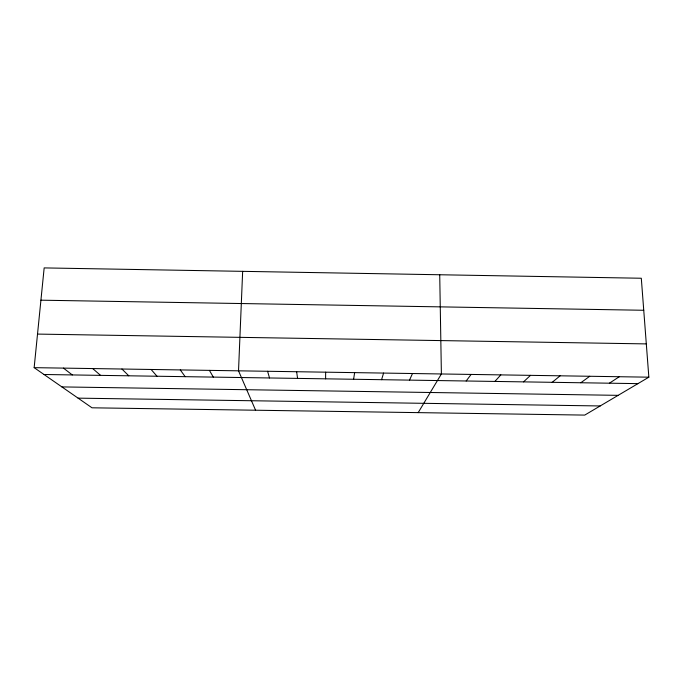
<?xml version="1.0" encoding="UTF-8"?>
<svg xmlns="http://www.w3.org/2000/svg" width="683" height="683" viewBox="0 0 683 683"><rect width="100%" height="100%" fill="white"/><g stroke="black" fill="none" stroke-linecap="round" stroke-linejoin="round"><path stroke-width="1.02" d="M325.603 378.834L325.646 372.175M242.653 271.347L238.521 370.826L255.579 410.218M34.15 367.659L44.164 267.907L641.303 278.246L648.85 377.187L584.742 415.093L92 407.802L34.15 367.659L648.85 377.187M353.606 379.261L354.631 372.628M381.575 379.697L383.581 373.072M409.518 380.124L412.498 373.524M418.192 412.626L441.389 373.968L439.724 274.754M466.173 380.994L471.125 374.429M494.876 381.438L500.827 374.89M523.545 381.874L530.495 375.351M552.188 382.318L560.128 375.812M580.806 382.762L589.736 376.273M609.39 383.197L619.31 376.726M44.011 374.497L637.939 383.633M61.897 386.911L618.132 395.346M78.084 398.146L600.186 405.958M40.92 300.187L643.745 310.27M37.522 334.089L646.306 343.899M63.442 368.111L72.304 374.933M92.692 368.564L100.563 375.368M121.924 369.016L128.788 375.804M151.114 369.469L156.996 376.239M180.286 369.921L185.17 376.674M209.416 370.374L213.309 377.101M267.591 371.27L269.512 377.972M296.635 371.723L297.575 378.399"/></g></svg>
